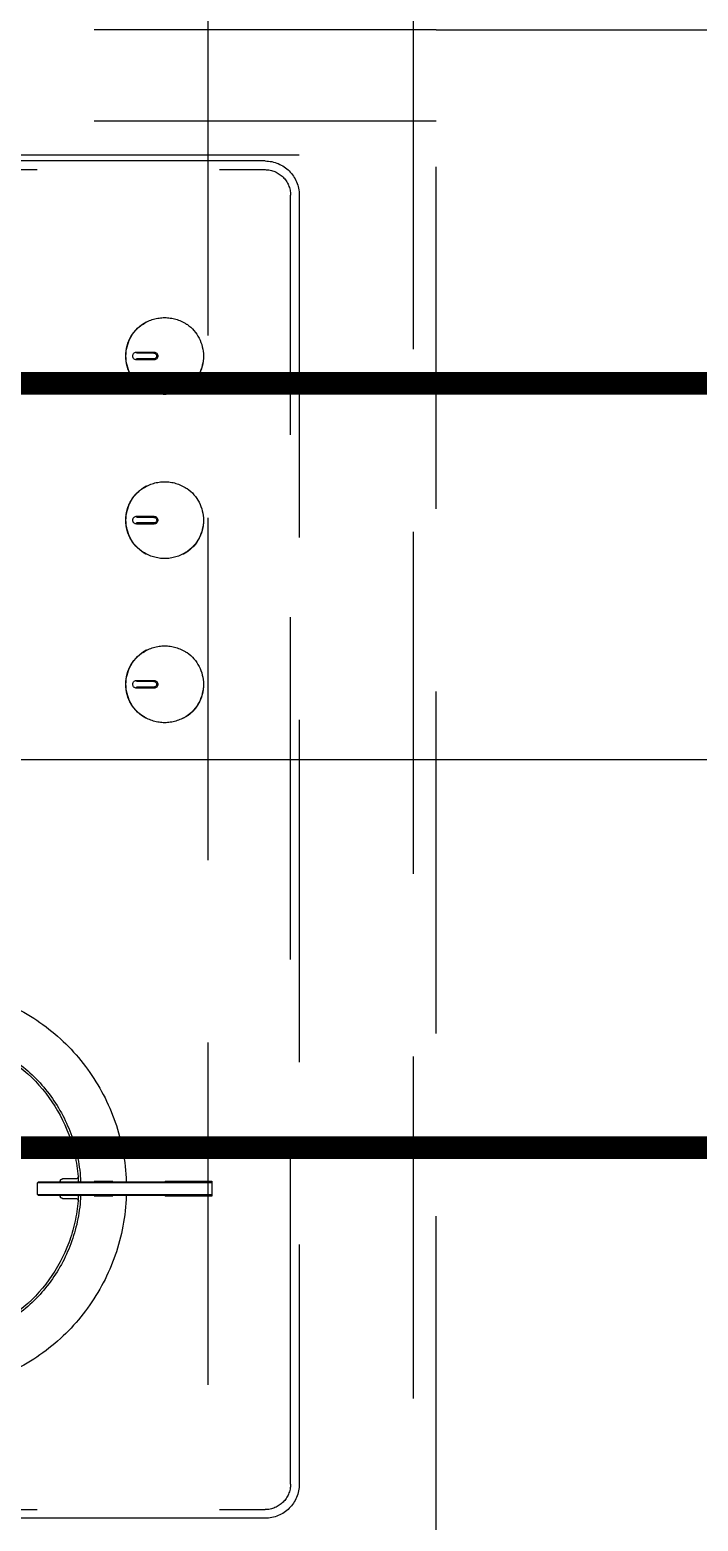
# Model space of a CAD drawing. Header units: millimetres. Extents: x 7294529 to 7346664, y 234399 to 276449.
# Drawn here: x 7323586 to 7323879, y 250951 to 251604 of the extents above; entities that cross this region are included whole.
import ezdxf
from ezdxf.xclip import XClip

# ---------------------------------------------------------------- set-up
doc = ezdxf.new("R2010")
doc.units = ezdxf.units.MM
doc.header["$LTSCALE"] = 100
doc.header["$XCLIPFRAME"] = 2
doc.linetypes.add('U-59C-EX$0$CEN', pattern=[62, 60, -1, 0, -1])
doc.linetypes.add('U-59C-EX$0$HID', pattern=[2.3, 1.5, -0.8])
for name, color, linetype in [('BP', 7, 'Continuous'), ('U-59C-EX$0$CEN', 1, 'U-59C-EX$0$CEN'), ('U-59C-EX$0$FUR_미설치가구', 8, 'U-59C-EX$0$HID'), ('U-59C-EX$0$확장전', 4, 'U-59C-EX$0$HID')]:
    doc.layers.add(name, color=color, linetype=linetype)
doc.layers.add('U-59C-EX$0$MC', color=152, linetype='Continuous', plot=False)

# ---------------------------------------------------------------- blocks, each defined once
blk = doc.blocks.new('U-59C-EX$0$59C_주방가구_1')
at = {"layer": 'U-59C-EX$0$FUR_미설치가구', "linetype": 'U-59C-EX$0$HID'}
for p, q in [((-625, -700), (-415, -700)), ((-625, -740), (-415, -740)), ((-565, -755), (-365, -755)), ((-550, -757.49), (-70, -757.49)), ((-70, -761.29), (-550, -761.29)), ((-565, -772.49), (-565, -1337.49)), ((-561.2, -1337.49), (-561.2, -772.49)), ((-515.46, -828.99), (-515.78, -829.09)), ((-498.08, -828.1), (-497.76, -828.1)), ((-497.76, -828.1), (-497.69, -828.1)), ((-496.21, -829.09), (-496.53, -828.99)), ((-523.01, -842.99), (-523.05, -842.99)), ((-523, -842.99), (-523.01, -842.99)), ((-493.7, -841.29), (-501.3, -841.29)), ((-501.3, -844.19), (-501.29, -844.19)), ((-501.28, -844.69), (-501.29, -844.19)), ((-501.28, -844.69), (-493.72, -844.69)), ((-493.72, -844.69), (-493.7, -844.19)), ((-493.7, -844.19), (-493.7, -844.19)), ((-515.46, -856.99), (-515.78, -856.89)), ((-514.23, -857.88), (-514.3, -857.88)), ((-514.23, -857.88), (-513.91, -857.88)), ((-498.08, -857.88), (-497.76, -857.88)), ((-497.76, -857.88), (-497.69, -857.88)), ((-496.21, -856.89), (-496.53, -856.99)), ((-515.46, -900.94), (-515.78, -901.04)), ((-498.08, -900.05), (-497.76, -900.05)), ((-497.76, -900.05), (-497.69, -900.05)), ((-496.21, -901.04), (-496.53, -900.94)), ((-523.01, -914.94), (-523.05, -914.94)), ((-523, -914.94), (-523.01, -914.94)), ((-493.7, -913.24), (-501.3, -913.24)), ((-501.3, -916.14), (-501.29, -916.14)), ((-501.28, -916.64), (-501.29, -916.14)), ((-501.28, -916.64), (-493.72, -916.64)), ((-493.72, -916.64), (-493.7, -916.14)), ((-493.7, -916.14), (-493.7, -916.14)), ((-515.46, -928.94), (-515.78, -928.84)), ((-514.23, -929.83), (-514.3, -929.83)), ((-514.23, -929.83), (-513.91, -929.83)), ((-498.08, -929.83), (-497.76, -929.83)), ((-497.76, -929.83), (-497.69, -929.83)), ((-496.21, -928.84), (-496.53, -928.94)), ((-515.46, -972.88), (-515.78, -972.99)), ((-498.08, -972), (-497.76, -972)), ((-497.76, -972), (-497.69, -972)), ((-496.21, -972.99), (-496.53, -972.88)), ((-523.01, -986.89), (-523.05, -986.89)), ((-523, -986.89), (-523.01, -986.89)), ((-493.7, -985.19), (-501.3, -985.19)), ((-501.3, -988.09), (-501.29, -988.09)), ((-501.28, -988.59), (-501.29, -988.09)), ((-501.28, -988.59), (-493.72, -988.59)), ((-493.72, -988.59), (-493.7, -988.09)), ((-493.7, -988.09), (-493.7, -988.09)), ((-515.46, -1000.89), (-515.78, -1000.79)), ((-514.23, -1001.78), (-514.3, -1001.78)), ((-514.23, -1001.78), (-513.91, -1001.78)), ((-498.08, -1001.78), (-497.76, -1001.78)), ((-497.76, -1001.78), (-497.69, -1001.78)), ((-496.21, -1000.79), (-496.53, -1000.89)), ((-526.7, -1205.49), (-526.2, -1204.99)), ((-526.7, -1205.49), (-526.7, -1205.24)), ((-526.7, -1205.49), (-526.7, -1210.49)), ((-526.7, -1205.49), (-521.7, -1205.49)), ((-509, -1204.74), (-526.69, -1204.74)), ((-521.7, -1204.99), (-526.2, -1204.99)), ((-467.2, -1204.99), (-521.7, -1204.99)), ((-521.7, -1205.49), (-467.2, -1205.49)), ((-506.5, -1204.74), (-509, -1204.74)), ((-483.3, -1204.89), (-475.1, -1204.89)), ((-483.3, -1204.99), (-483.3, -1204.89)), ((-475.1, -1204.89), (-475.1, -1204.99)), ((-452.6, -1204.99), (-467.2, -1204.99)), ((-467.2, -1205.49), (-452.58, -1205.49)), ((-466.99, -1203.74), (-465.69, -1203.74)), ((-465.69, -1203.74), (-461.2, -1203.74)), ((-460.2, -1204.74), (-460.2, -1204.99)), ((-450.7, -1204.99), (-452.6, -1204.99)), ((-452.58, -1205.49), (-450.2, -1205.49)), ((-450.2, -1205.49), (-450.7, -1204.99)), ((-450.2, -1210.49), (-450.2, -1205.49)), ((-521.7, -1210.49), (-526.7, -1210.49)), ((-526.2, -1210.99), (-526.7, -1210.49)), ((-526.7, -1210.74), (-526.7, -1210.49)), ((-526.69, -1211.24), (-509, -1211.24)), ((-526.2, -1210.99), (-521.7, -1210.99)), ((-467.2, -1210.49), (-521.7, -1210.49)), ((-521.7, -1210.99), (-467.2, -1210.99)), ((-509, -1211.24), (-506.5, -1211.24)), ((-483.3, -1211.09), (-483.3, -1210.99)), ((-475.1, -1211.09), (-483.3, -1211.09)), ((-475.1, -1210.99), (-475.1, -1211.09)), ((-452.58, -1210.49), (-467.2, -1210.49)), ((-467.2, -1210.99), (-452.6, -1210.99)), ((-465.69, -1212.24), (-466.99, -1212.24)), ((-461.2, -1212.24), (-465.69, -1212.24)), ((-460.2, -1210.99), (-460.2, -1211.24)), ((-452.6, -1210.99), (-450.7, -1210.99)), ((-450.2, -1210.49), (-452.58, -1210.49)), ((-450.7, -1210.99), (-450.2, -1210.49)), ((-70, -1348.69), (-550, -1348.69)), ((-550, -1352.49), (-70, -1352.49))]:
    blk.add_line(p, q, dxfattribs=at)
for points in [[(-3175, -700), (-3175, -25), (-25, -25), (-25, -2200), (-2080, -2200), (-2080, -1600), (-625, -1600), (-625, -700)], [(-525, -625.94), (-25, -625.94), (-25, -1523.94), (-525, -1523.94)]]:
    blk.add_lwpolyline(points, close=True, dxfattribs=at)
blk.add_lwpolyline([(-3175, -690), (-615, -690), (-615, -1610), (-2070, -1610), (-2070, -2190), (-345, -2190)], dxfattribs=at)
for centre, radius, start, end in [((-550, -772.49), 15, 90, 180), ((-550, -772.49), 11.2, 90, 180), ((-506, -842.99), 17, 125.1532, 234.8468), ((-506, -843.32), 17.17, 56.57175, 123.42825), ((-506, -842.99), 17.02, 298.93882, 61.06118), ((-506, -842.99), 17.05, 299.15028, 60.84972), ((-506, -842.99), 17, 305.1532, 54.8468), ((-506, -842.99), 17.05, 180, 240.84972), ((-506, -842.99), 17.02, 180, 241.06118), ((-501.3, -842.99), 1.7, 89.97338, 180.38569), ((-501.3, -842.99), 1.7, 180.294, 270.7087), ((-501.3, -842.99), 1.2, 90.00669, 180.20082), ((-501.3, -842.99), 1.2, 180.20155, 270.00398), ((-493.7, -842.99), 1.7, 269.32519, 89.99716), ((-506, -842.66), 17.17, 236.57175, 303.42825), ((-506, -914.94), 17, 125.1532, 234.8468), ((-506, -915.27), 17.17, 56.57175, 123.42825), ((-506, -914.94), 17.02, 298.93882, 61.06118), ((-506, -914.94), 17.05, 299.15028, 60.84972), ((-506, -914.94), 17, 305.1532, 54.8468), ((-506, -914.94), 17.05, 180, 240.84972), ((-506, -914.94), 17.02, 180, 241.06118), ((-501.3, -914.94), 1.7, 89.97338, 180.38569), ((-501.3, -914.94), 1.7, 180.294, 270.7087), ((-501.3, -914.94), 1.2, 90.00669, 180.20082), ((-501.3, -914.94), 1.2, 180.20155, 270.00398), ((-493.7, -914.94), 1.7, 269.32519, 89.99716), ((-506, -914.61), 17.17, 236.57175, 303.42825), ((-506, -986.89), 17, 125.1532, 234.8468), ((-506, -987.22), 17.17, 56.57175, 123.42825), ((-506, -986.89), 17.02, 298.93882, 61.06118), ((-506, -986.89), 17.05, 299.15028, 60.84972), ((-506, -986.89), 17, 305.1532, 54.8468), ((-506, -986.89), 17.05, 180, 240.84972), ((-506, -986.89), 17.02, 180, 241.06118), ((-501.3, -986.89), 1.7, 89.97338, 180.38569), ((-501.3, -986.89), 1.7, 180.294, 270.7087), ((-501.3, -986.89), 1.2, 90.00669, 180.20082), ((-501.3, -986.89), 1.2, 180.20155, 270.00398), ((-493.7, -986.89), 1.7, 269.32519, 89.99716), ((-506, -986.56), 17.17, 236.57175, 303.42825), ((-400.2, -1207.99), 89, 109.93168, 178.06832), ((-400.2, -1207.99), 69, 110.49191, 177.50809), ((-400.2, -1207.99), 68, 112.4942, 175.5058), ((-400.2, -1207.99), 68, 175.5058, 177.21964), ((-466.99, -1202.74), 1, 175.5058, 270), ((-522.79, -1205.06), 3.91, 175.38, 182.70979), ((-506.5, -1205.24), 0.5, 30, 90), ((-400.2, -1207.99), 68, 177.21964, 177.47142), ((-461.2, -1204.74), 1, 0, 90), ((-522.41, -1210.92), 4.29, 177.61333, 184.29689), ((-506.5, -1210.74), 0.5, 270, 330), ((-400.2, -1207.99), 89, 181.93168, 250.06832), ((-400.2, -1207.99), 69, 182.49191, 249.50809), ((-400.2, -1207.99), 68, 182.52858, 182.78036), ((-400.2, -1207.99), 68, 182.78036, 184.49403), ((-466.99, -1213.24), 1, 90, 184.4942), ((-400.2, -1207.99), 68, 184.4942, 247.5058), ((-461.2, -1211.24), 1, 270, 0), ((-550, -1337.49), 15, 180, 270), ((-550, -1337.49), 11.2, 180, 270)]:
    blk.add_arc(centre, radius, start, end, dxfattribs=at)
for points in [[(-501.3, -841.79), (-498.75, -841.79), (-496.21, -841.79), (-493.7, -841.79)], [(-501.29, -844.19), (-498.75, -844.19), (-496.21, -844.19), (-493.7, -844.19)], [(-501.3, -913.74), (-498.75, -913.74), (-496.21, -913.74), (-493.7, -913.74)], [(-501.29, -916.14), (-498.75, -916.14), (-496.21, -916.14), (-493.7, -916.14)], [(-501.3, -985.69), (-498.75, -985.69), (-496.21, -985.69), (-493.7, -985.69)], [(-501.29, -988.09), (-498.75, -988.09), (-496.21, -988.09), (-493.7, -988.09)]]:
    blk.add_open_spline(points, degree=3, dxfattribs=at)
blk = doc.blocks.new('U-59C-EX')
at = {"layer": 'U-59C-EX$0$CEN'}
blk.add_line((5995, 275), (9935, 275), dxfattribs=at)
at = {"layer": 'U-59C-EX$0$MC'}
blk.add_line((5995, 105), (9935, 105), dxfattribs=at)
at = {"layer": 'U-59C-EX$0$확장전', "const_width": 10}
for points in [[(9525, 440), (6325.36, 440)], [(9525, 105), (6327, 105)]]:
    blk.add_lwpolyline(points, dxfattribs=at)
blk.add_blockref('U-59C-EX$0$59C_주방가구_1', (9515, 1295))

msp = doc.modelspace()

# ---------------------------------------------------------------- block references
at = {"layer": 'BP'}
ref = msp.add_blockref('U-59C-EX', (7332654.36, 251009.38), dxfattribs=dict(at, xscale=-1))
XClip(ref).set_block_clipping_path([(12590, 2135.0000000001), (4674.9999999981, 2134.9999999984), (4074.9999999981, 1534.9999999988), (-145, 1535.0000000005), (-145, -7185.0000000001), (12590, -7184.9999999997)])

doc.saveas('drawing.dxf')
